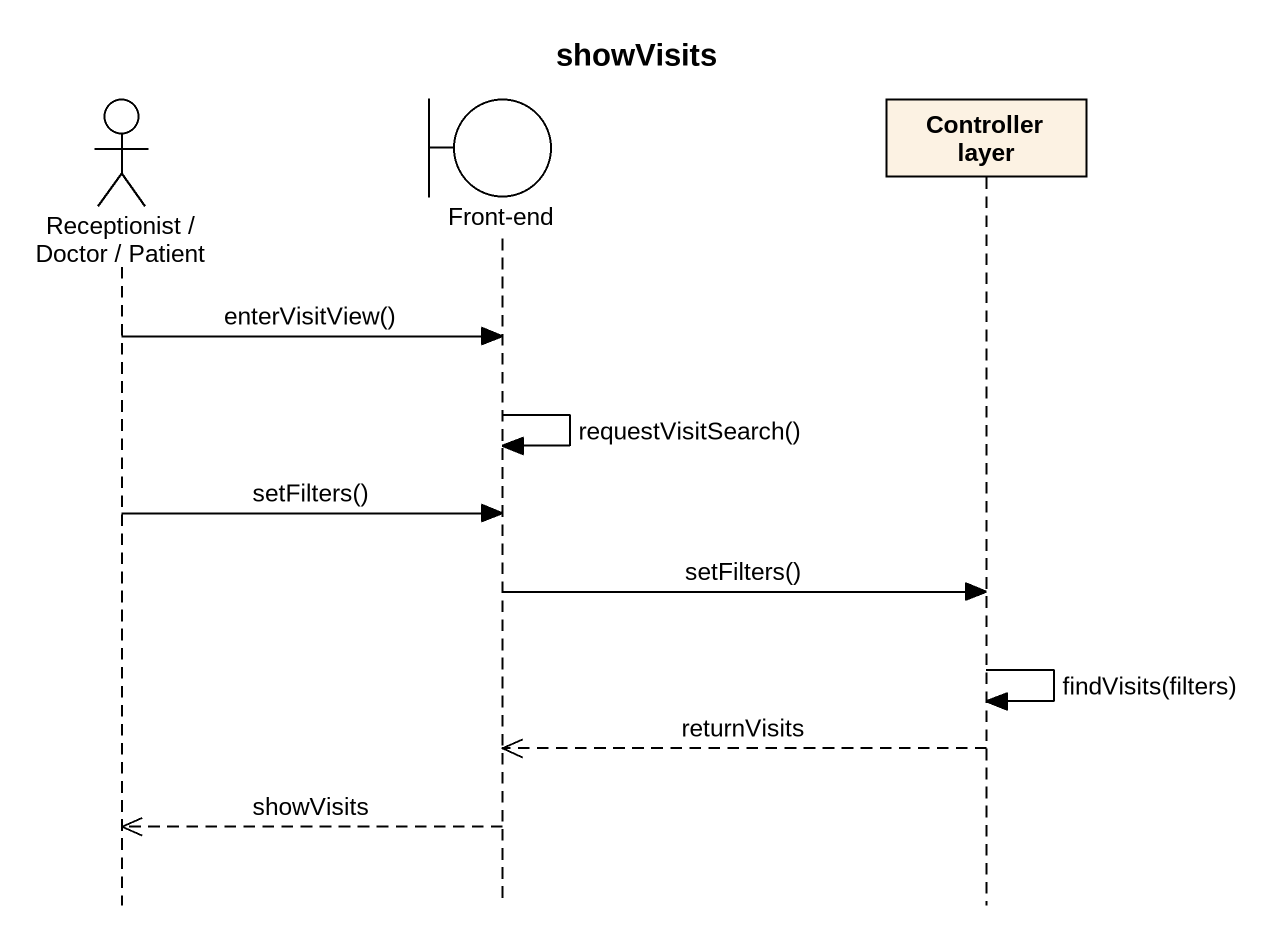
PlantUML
@startuml
title showVisits
hide footbox
actor "Receptionist / Doctor / Patient" as Receptionist_Doctor_Patient
boundary "Front-end" as Front_end
participant "Controller layer" as Controller_layer

Receptionist_Doctor_Patient -> Front_end : enterVisitView()
Front_end -> Front_end : requestVisitSearch()
Receptionist_Doctor_Patient -> Front_end : setFilters()
Front_end -> Controller_layer : setFilters()
Controller_layer -> Controller_layer : findVisits(filters)
Controller_layer -->> Front_end : returnVisits
Front_end -->> Receptionist_Doctor_Patient : showVisits
@enduml
